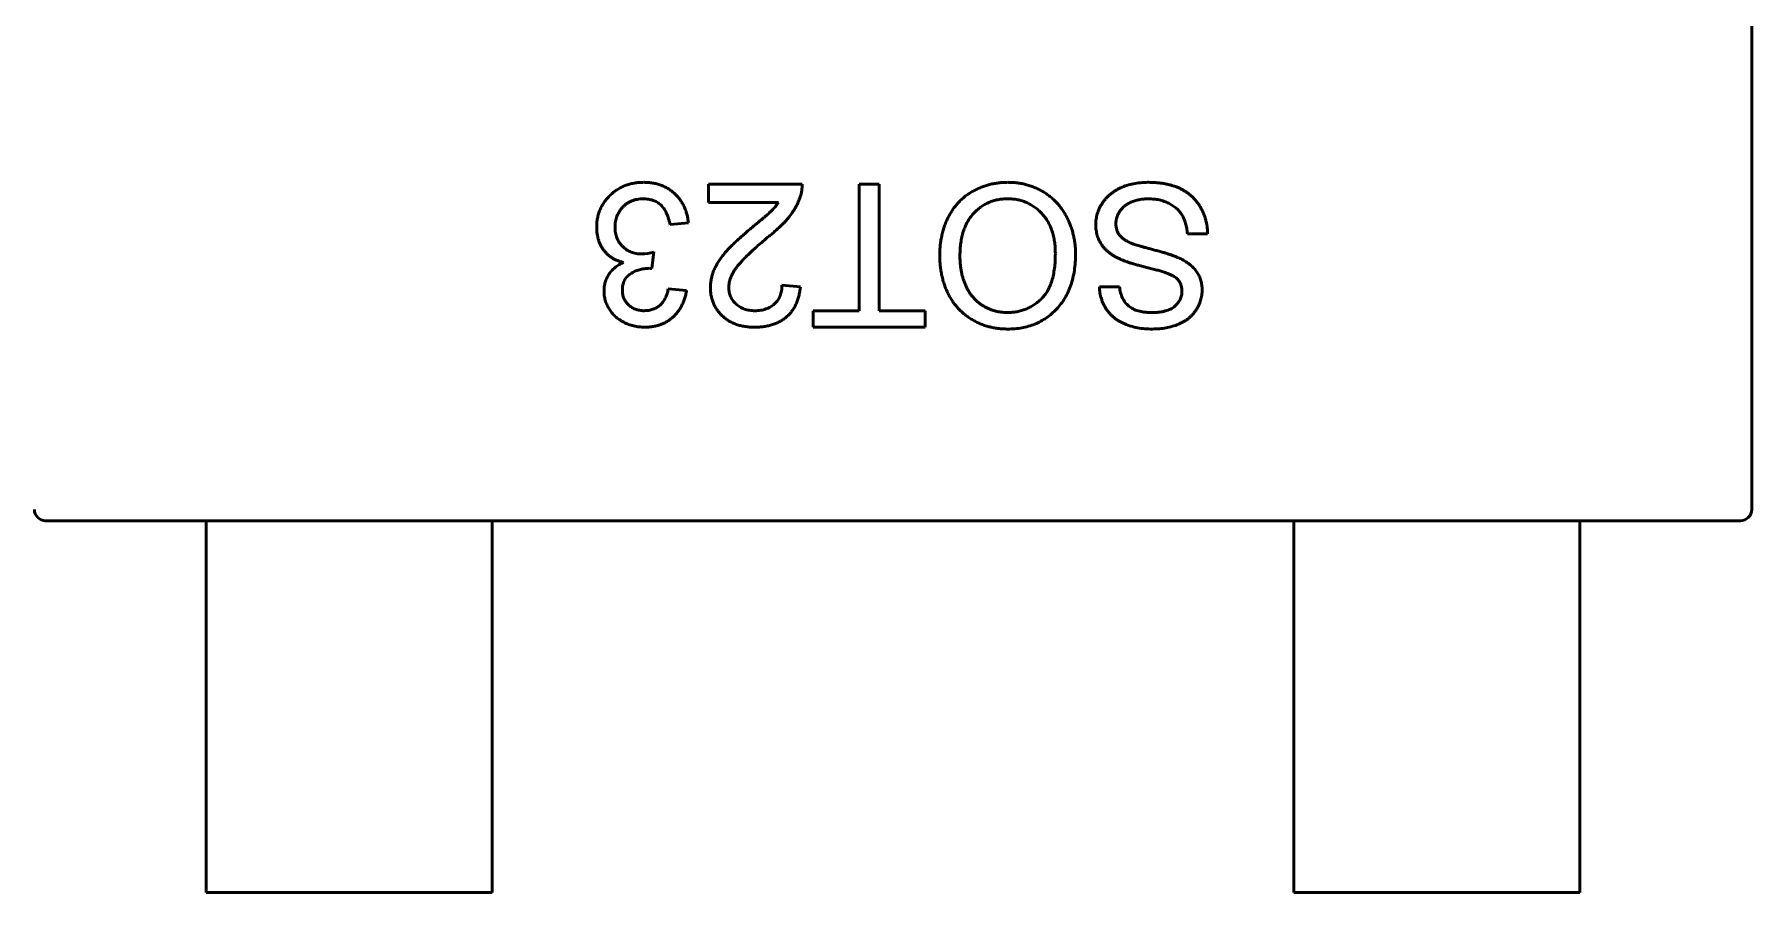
# Model space of a CAD drawing. Header units: millimetres. Extents: x 37 to 395, y 164 to 266.
# Drawn here: x 327.839 to 330.839, y 225.246 to 226.746 of the extents above; entities that cross this region are included whole.
import ezdxf

# ---------------------------------------------------------------- set-up
doc = ezdxf.new("R2010")
doc.units = ezdxf.units.MM
doc.header["$LTSCALE"] = 0.75
doc.layers.add('Visible', color=7, linetype='Continuous', lineweight=50)

msp = doc.modelspace()

# ---------------------------------------------------------------- linework, layer by layer
at = {"layer": 'Visible'}
for p, q in [((330.8392, 225.9159), (330.8392, 227.5759)), ((329.017, 226.452), (329.017, 226.4841)), ((329.017, 226.4841), (329.1805, 226.4841)), ((329.2798, 226.2629), (329.2798, 226.4841)), ((329.2798, 226.4841), (329.3151, 226.4841)), ((329.3151, 226.4841), (329.3151, 226.2629)), ((329.1393, 226.452), (329.017, 226.452)), ((328.9818, 226.4167), (328.9497, 226.4135)), ((329.8888, 226.3975), (329.8536, 226.3975)), ((328.9212, 226.3655), (328.9179, 226.3366)), ((328.9465, 226.3014), (328.9786, 226.2982)), ((329.1452, 226.3078), (329.1773, 226.3046)), ((329.6997, 226.3046), (329.735, 226.3046)), ((329.1997, 226.2341), (329.1997, 226.2629)), ((329.1997, 226.2629), (329.2798, 226.2629)), ((329.3151, 226.2629), (329.3952, 226.2629)), ((329.3952, 226.2629), (329.3952, 226.2341)), ((329.3952, 226.2341), (329.1997, 226.2341)), ((330.8392, 225.9156), (330.8392, 225.9159)), ((327.8589, 225.8959), (327.8592, 225.8959)), ((327.8592, 225.8959), (328.1392, 225.8959)), ((328.6392, 225.8959), (328.1392, 225.8959)), ((328.1392, 225.8781), (328.1392, 225.8959)), ((328.1392, 225.8781), (328.1392, 225.6998)), ((328.6392, 225.8959), (330.0392, 225.8959)), ((328.6392, 225.8781), (328.6392, 225.8959)), ((328.6392, 225.8781), (328.6392, 225.6998)), ((330.5392, 225.8959), (330.0392, 225.8959)), ((330.0392, 225.8781), (330.0392, 225.8959)), ((330.0392, 225.8781), (330.0392, 225.6998)), ((330.5392, 225.8959), (330.8192, 225.8959)), ((330.5392, 225.8781), (330.5392, 225.8959)), ((330.5392, 225.8781), (330.5392, 225.6998)), ((330.8192, 225.8959), (330.8195, 225.8959)), ((328.1392, 225.6418), (328.1392, 225.6998)), ((328.6392, 225.6418), (328.6392, 225.6998)), ((330.0392, 225.6418), (330.0392, 225.6998)), ((330.5392, 225.6418), (330.5392, 225.6998)), ((328.1392, 225.622), (328.1392, 225.6418)), ((328.6392, 225.622), (328.6392, 225.6418)), ((330.0392, 225.622), (330.0392, 225.6418)), ((330.5392, 225.622), (330.5392, 225.6418)), ((328.1392, 225.2459), (328.1392, 225.622)), ((328.6392, 225.2459), (328.6392, 225.622)), ((330.0392, 225.2459), (330.0392, 225.622)), ((330.5392, 225.2459), (330.5392, 225.622)), ((328.6392, 225.2459), (328.1392, 225.2459)), ((330.5392, 225.2459), (330.0392, 225.2459))]:
    msp.add_line(p, q, dxfattribs=at)
for centre, radius, start, end in [((329.1175, 226.4822), 0.063, 341.1528, 1.7031), ((328.8978, 226.4428), 0.0808, 271.8942, 286.8331), ((328.9117, 226.2866), 0.0504, 83.019, 88.2788)]:
    msp.add_arc(centre, radius, start, end, dxfattribs=at)
at = {"layer": 'Visible', "extrusion": (0, 0, -1)}
for centre, start, end in [((-327.8592, 225.9159), 270.864, 359.136), ((-330.8192, 225.9159), 180.864, 269.136)]:
    msp.add_arc(centre, 0.02, start, end, dxfattribs=at)
at = {"layer": 'Visible'}
for points, knots in [([(328.8215, 226.4088), (328.8216, 226.4115), (328.8217, 226.4168), (328.8228, 226.4246), (328.8247, 226.432), (328.8272, 226.4392), (328.8305, 226.446), (328.8346, 226.4526), (328.8394, 226.4587), (328.8448, 226.4646), (328.8508, 226.4699), (328.8572, 226.4745), (328.8641, 226.4785), (328.8713, 226.4817), (328.8789, 226.4842), (328.8869, 226.486), (328.8953, 226.4871), (328.9011, 226.4872), (328.904, 226.4873)], [0, 0, 0, 0, 0.063503, 0.124805, 0.18492, 0.244376, 0.303775, 0.364133, 0.425376, 0.488388, 0.551743, 0.61386, 0.67564, 0.737737, 0.800417, 0.864658, 0.930985, 1, 1, 1, 1]), ([(328.904, 226.4873), (328.9066, 226.4872), (328.9118, 226.4871), (328.9193, 226.4861), (328.9266, 226.4847), (328.9335, 226.4824), (328.94, 226.4797), (328.9462, 226.4763), (328.9521, 226.4723), (328.9575, 226.4677), (328.9626, 226.4626), (328.9671, 226.4572), (328.9709, 226.4513), (328.9743, 226.4451), (328.9771, 226.4385), (328.9792, 226.4316), (328.9808, 226.4243), (328.9815, 226.4193), (328.9818, 226.4167)], [0, 0, 0, 0, 0.067794, 0.133464, 0.196934, 0.258481, 0.319787, 0.380431, 0.44099, 0.502867, 0.564806, 0.625526, 0.685604, 0.746041, 0.807347, 0.869717, 0.93379, 1, 1, 1, 1]), ([(329.4209, 226.3595), (329.4209, 226.3626), (329.421, 226.3687), (329.4217, 226.3778), (329.4229, 226.3866), (329.4246, 226.3951), (329.4267, 226.4035), (329.4293, 226.4115), (329.4325, 226.4194), (329.436, 226.4269), (329.44, 226.4341), (329.4444, 226.4409), (329.4492, 226.4472), (329.4544, 226.4531), (329.46, 226.4585), (329.466, 226.4635), (329.4724, 226.468), (329.4792, 226.4721), (329.4863, 226.4756), (329.4934, 226.4787), (329.5008, 226.4814), (329.5082, 226.4835), (329.5159, 226.4852), (329.5236, 226.4864), (329.5315, 226.4871), (329.5368, 226.4872), (329.5395, 226.4873)], [0, 0, 0, 0, 0.04756, 0.093962, 0.139112, 0.183626, 0.227457, 0.270703, 0.313611, 0.35626, 0.398366, 0.439557, 0.480045, 0.519888, 0.559658, 0.599421, 0.639208, 0.679668, 0.72002, 0.759859, 0.79956, 0.839199, 0.878956, 0.918794, 0.959083, 1, 1, 1, 1]), ([(329.5395, 226.4873), (329.5423, 226.4872), (329.548, 226.4871), (329.5564, 226.4863), (329.5646, 226.485), (329.5726, 226.4832), (329.5803, 226.4807), (329.5878, 226.4778), (329.5951, 226.4744), (329.6021, 226.4705), (329.6087, 226.4661), (329.615, 226.4612), (329.6209, 226.456), (329.6263, 226.4504), (329.6314, 226.4445), (329.636, 226.4381), (329.6402, 226.4313), (329.6439, 226.4242), (329.6472, 226.4169), (329.6501, 226.4094), (329.6526, 226.4018), (329.6545, 226.3941), (329.6561, 226.3863), (329.6572, 226.3784), (329.658, 226.3704), (329.658, 226.3651), (329.658, 226.3624)], [0, 0, 0, 0, 0.044697, 0.088534, 0.131409, 0.173814, 0.215715, 0.257247, 0.298848, 0.340604, 0.382029, 0.42297, 0.463632, 0.504048, 0.544591, 0.584964, 0.626265, 0.667979, 0.709943, 0.751382, 0.792619, 0.833948, 0.875008, 0.916446, 0.957907, 1, 1, 1, 1]), ([(329.6933, 226.4131), (329.6934, 226.4164), (329.6937, 226.4228), (329.6959, 226.4324), (329.6994, 226.4417), (329.7035, 226.449), (329.7074, 226.4546), (329.7107, 226.4587), (329.7143, 226.4624), (329.7182, 226.466), (329.7224, 226.4692), (329.7269, 226.4723), (329.7317, 226.4751), (329.7385, 226.4785), (329.7476, 226.482), (329.7592, 226.485), (329.7714, 226.4869), (329.7798, 226.4872), (329.7841, 226.4873)], [0, 0, 0, 0, 0.074816, 0.148535, 0.223872, 0.301297, 0.340894, 0.38034, 0.420127, 0.45995, 0.500831, 0.541907, 0.584439, 0.62808, 0.717267, 0.80786, 0.901925, 1, 1, 1, 1]), ([(329.7841, 226.4873), (329.7868, 226.4872), (329.7921, 226.4872), (329.8, 226.4867), (329.8075, 226.4859), (329.8147, 226.4847), (329.8215, 226.4832), (329.828, 226.4814), (329.8341, 226.4793), (329.84, 226.4769), (329.8454, 226.474), (329.8507, 226.471), (329.8556, 226.4675), (329.8601, 226.4637), (329.8644, 226.4596), (329.8684, 226.4551), (329.8721, 226.4503), (329.8754, 226.4452), (329.8784, 226.4399), (329.8811, 226.4343), (329.8833, 226.4286), (329.8852, 226.4227), (329.8867, 226.4167), (329.8878, 226.4104), (329.8886, 226.404), (329.8887, 226.3997), (329.8888, 226.3975)], [0, 0, 0, 0, 0.052493, 0.102825, 0.151397, 0.198033, 0.242876, 0.285999, 0.327849, 0.368395, 0.407852, 0.446838, 0.485166, 0.523341, 0.561602, 0.59992, 0.638496, 0.677791, 0.71729, 0.756605, 0.796068, 0.835886, 0.875714, 0.916263, 0.95776, 1, 1, 1, 1]), ([(328.9028, 226.4584), (328.901, 226.4584), (328.8975, 226.4583), (328.8923, 226.4576), (328.8873, 226.4565), (328.8827, 226.4549), (328.8784, 226.4529), (328.8743, 226.4504), (328.8705, 226.4475), (328.867, 226.4441), (328.8638, 226.4404), (328.8611, 226.4365), (328.8588, 226.4324), (328.8568, 226.4281), (328.8554, 226.4235), (328.8543, 226.4187), (328.8536, 226.4137), (328.8536, 226.4103), (328.8536, 226.4086)], [0, 0, 0, 0, 0.069461, 0.135658, 0.19962, 0.261651, 0.322053, 0.38234, 0.443223, 0.50493, 0.56682, 0.6276, 0.687476, 0.747351, 0.808174, 0.870133, 0.933721, 1, 1, 1, 1]), ([(328.9497, 226.4135), (328.9493, 226.4155), (328.9485, 226.4192), (328.9469, 226.4245), (328.9452, 226.4295), (328.9431, 226.4339), (328.9411, 226.4381), (328.9387, 226.4418), (328.9361, 226.445), (328.9334, 226.4479), (328.9304, 226.4504), (328.9271, 226.4526), (328.9237, 226.4544), (328.9199, 226.4558), (328.916, 226.457), (328.9118, 226.4578), (328.9074, 226.4583), (328.9044, 226.4584), (328.9028, 226.4584)], [0, 0, 0, 0, 0.082566, 0.15976, 0.233155, 0.301356, 0.365752, 0.426437, 0.484185, 0.539549, 0.593156, 0.647048, 0.701446, 0.757, 0.81384, 0.873058, 0.934963, 1, 1, 1, 1]), ([(329.0896, 226.4056), (329.0918, 226.4074), (329.0959, 226.4108), (329.1019, 226.4157), (329.1072, 226.4203), (329.112, 226.4242), (329.1162, 226.4278), (329.1198, 226.4309), (329.1228, 226.4336), (329.1273, 226.4377), (329.1331, 226.4436), (329.1373, 226.4493), (329.1393, 226.452)], [0, 0, 0, 0, 0.1242, 0.23683, 0.339495, 0.431254, 0.511455, 0.581223, 0.640495, 0.688308, 0.850333, 1, 1, 1, 1]), ([(329.1771, 226.4618), (329.1761, 226.4589), (329.1739, 226.4529), (329.1695, 226.4443), (329.1644, 226.4358), (329.1594, 226.4288), (329.1548, 226.4232), (329.1509, 226.4189), (329.1467, 226.4144), (329.142, 226.4099), (329.1369, 226.4052), (329.1315, 226.4003), (329.1257, 226.3955), (329.1216, 226.3922), (329.1195, 226.3906)], [0, 0, 0, 0, 0.100388, 0.204407, 0.310686, 0.422157, 0.480685, 0.543238, 0.6095, 0.679555, 0.753841, 0.831641, 0.913813, 1, 1, 1, 1]), ([(329.5396, 226.4584), (329.5366, 226.4583), (329.5308, 226.4582), (329.5223, 226.457), (329.5141, 226.4549), (329.5063, 226.4521), (329.4991, 226.4484), (329.4921, 226.444), (329.4856, 226.4387), (329.4795, 226.4326), (329.474, 226.4258), (329.4691, 226.4183), (329.4652, 226.4101), (329.4618, 226.4012), (329.4593, 226.3917), (329.4574, 226.3814), (329.4563, 226.3705), (329.4562, 226.363), (329.4561, 226.3592)], [0, 0, 0, 0, 0.061055, 0.119545, 0.176806, 0.232956, 0.288583, 0.344667, 0.401662, 0.46054, 0.520477, 0.581213, 0.643431, 0.707961, 0.775371, 0.846414, 0.921152, 1, 1, 1, 1]), ([(329.6228, 226.3628), (329.6227, 226.3664), (329.6226, 226.3734), (329.6214, 226.3837), (329.6196, 226.3933), (329.6171, 226.4025), (329.6137, 226.411), (329.6096, 226.4189), (329.6048, 226.4262), (329.5992, 226.4329), (329.5931, 226.4389), (329.5866, 226.4441), (329.5797, 226.4485), (329.5724, 226.4521), (329.5647, 226.455), (329.5567, 226.457), (329.5483, 226.4582), (329.5425, 226.4583), (329.5396, 226.4584)], [0, 0, 0, 0, 0.075964, 0.148125, 0.217201, 0.2833, 0.347202, 0.4093, 0.470426, 0.531588, 0.591739, 0.650258, 0.707303, 0.764208, 0.821148, 0.879119, 0.938423, 1, 1, 1, 1]), ([(329.7856, 226.4584), (329.7828, 226.4584), (329.7773, 226.4583), (329.7693, 226.457), (329.7618, 226.4553), (329.7549, 226.4527), (329.7487, 226.4495), (329.7433, 226.4456), (329.7386, 226.4413), (329.735, 226.4363), (329.7321, 226.4311), (329.73, 226.4257), (329.7288, 226.4203), (329.7286, 226.4166), (329.7286, 226.4148)], [0, 0, 0, 0, 0.105584, 0.205868, 0.300947, 0.393002, 0.480949, 0.562874, 0.641461, 0.717742, 0.791772, 0.862716, 0.931777, 1, 1, 1, 1]), ([(329.8536, 226.3975), (329.8532, 226.4007), (329.8524, 226.4068), (329.8503, 226.4154), (329.8477, 226.4231), (329.8443, 226.4301), (329.8399, 226.4362), (329.8346, 226.4418), (329.8282, 226.4466), (329.8209, 226.4508), (329.8129, 226.4542), (329.8042, 226.4567), (329.7951, 226.4581), (329.7888, 226.4583), (329.7856, 226.4584)], [0, 0, 0, 0, 0.093796, 0.180188, 0.260363, 0.334847, 0.407093, 0.481448, 0.559271, 0.64227, 0.728586, 0.815978, 0.906035, 1, 1, 1, 1]), ([(329.7367, 226.3526), (329.7349, 226.3535), (329.7313, 226.3551), (329.7263, 226.3579), (329.7217, 226.3608), (329.7174, 226.3638), (329.7135, 226.3671), (329.7099, 226.3705), (329.7067, 226.374), (329.7039, 226.3778), (329.7014, 226.3817), (329.6992, 226.3858), (329.6974, 226.39), (329.6959, 226.3943), (329.6948, 226.3988), (329.6939, 226.4034), (329.6934, 226.4082), (329.6933, 226.4115), (329.6933, 226.4131)], [0, 0, 0, 0, 0.074931, 0.147078, 0.216364, 0.282503, 0.346688, 0.408836, 0.469262, 0.528432, 0.587001, 0.644416, 0.702189, 0.759767, 0.81849, 0.877633, 0.93802, 1, 1, 1, 1]), ([(329.7286, 226.4148), (329.7286, 226.413), (329.7288, 226.4095), (329.7299, 226.4043), (329.7319, 226.3996), (329.7346, 226.3951), (329.7383, 226.3911), (329.7429, 226.3873), (329.7487, 226.3839), (329.7529, 226.382), (329.7552, 226.381)], [0, 0, 0, 0, 0.117768, 0.230176, 0.339843, 0.450625, 0.566943, 0.696021, 0.839438, 1, 1, 1, 1]), ([(328.8684, 226.3472), (328.8666, 226.3476), (328.8631, 226.3485), (328.8581, 226.3504), (328.8533, 226.3525), (328.8488, 226.355), (328.8447, 226.3578), (328.8408, 226.361), (328.8372, 226.3646), (328.834, 226.3684), (328.831, 226.3726), (328.8285, 226.377), (328.8263, 226.3817), (328.8245, 226.3866), (328.8232, 226.3918), (328.8222, 226.3973), (328.8216, 226.403), (328.8215, 226.4069), (328.8215, 226.4088)], [0, 0, 0, 0, 0.065828, 0.128938, 0.190858, 0.251186, 0.310974, 0.37005, 0.429672, 0.489507, 0.549975, 0.610075, 0.670915, 0.732909, 0.796711, 0.861825, 0.929892, 1, 1, 1, 1]), ([(328.8536, 226.4086), (328.8536, 226.4069), (328.8537, 226.4037), (328.8543, 226.3989), (328.8553, 226.3944), (328.8568, 226.3901), (328.8587, 226.3861), (328.8609, 226.3822), (328.8636, 226.3786), (328.8667, 226.3752), (328.8701, 226.3721), (328.8738, 226.3694), (328.8777, 226.3671), (328.8818, 226.3653), (328.8861, 226.3638), (328.8907, 226.3628), (328.8955, 226.3622), (328.8988, 226.3621), (328.9004, 226.3621)], [0, 0, 0, 0, 0.067051, 0.13118, 0.193722, 0.254499, 0.314763, 0.375117, 0.436023, 0.498297, 0.560571, 0.621619, 0.681973, 0.742853, 0.804272, 0.867473, 0.932273, 1, 1, 1, 1]), ([(329.0202, 226.3031), (329.0203, 226.3055), (329.0204, 226.3105), (329.0215, 226.3179), (329.0233, 226.3252), (329.0258, 226.3325), (329.0291, 226.3399), (329.0333, 226.3474), (329.0386, 226.3551), (329.0436, 226.3616), (329.0483, 226.3671), (329.0524, 226.3716), (329.0572, 226.3764), (329.0625, 226.3816), (329.0685, 226.3871), (329.0749, 226.393), (329.0821, 226.3992), (329.087, 226.4034), (329.0896, 226.4056)], [0, 0, 0, 0, 0.057945, 0.116018, 0.174826, 0.234683, 0.296827, 0.364061, 0.436192, 0.51426, 0.556976, 0.604856, 0.657675, 0.715751, 0.77884, 0.847501, 0.921228, 1, 1, 1, 1]), ([(329.1195, 226.3906), (329.1163, 226.3878), (329.1101, 226.3826), (329.1013, 226.3749), (329.0933, 226.3677), (329.0862, 226.361), (329.08, 226.3547), (329.0745, 226.3489), (329.0698, 226.3437), (329.0659, 226.3388), (329.0626, 226.3342), (329.0599, 226.3297), (329.0576, 226.3252), (329.0556, 226.3208), (329.0541, 226.3164), (329.0531, 226.312), (329.0524, 226.3077), (329.0523, 226.3048), (329.0523, 226.3034)], [0, 0, 0, 0, 0.11141, 0.214526, 0.309417, 0.396087, 0.474284, 0.544374, 0.60642, 0.660582, 0.709794, 0.756451, 0.800767, 0.843168, 0.884295, 0.923885, 0.962359, 1, 1, 1, 1]), ([(329.7552, 226.381), (329.7561, 226.3807), (329.7581, 226.3799), (329.7615, 226.3788), (329.7655, 226.3774), (329.7703, 226.3759), (329.7758, 226.3744), (329.782, 226.3727), (329.7889, 226.3709), (329.7962, 226.3689), (329.8037, 226.3669), (329.8108, 226.3649), (329.8174, 226.3629), (329.8234, 226.361), (329.8289, 226.359), (329.8339, 226.3571), (329.8383, 226.3553), (329.841, 226.354), (329.8423, 226.3533)], [0, 0, 0, 0, 0.0312, 0.070487, 0.117215, 0.171576, 0.234122, 0.303963, 0.382156, 0.467646, 0.554335, 0.635074, 0.710037, 0.779092, 0.842966, 0.901001, 0.953246, 1, 1, 1, 1]), ([(329.5393, 226.2308), (329.5365, 226.2309), (329.5309, 226.231), (329.5226, 226.2317), (329.5145, 226.2331), (329.5067, 226.2348), (329.499, 226.2372), (329.4915, 226.2399), (329.4843, 226.2434), (329.4774, 226.2472), (329.4707, 226.2515), (329.4644, 226.2562), (329.4585, 226.2613), (329.453, 226.2668), (329.448, 226.2728), (329.4433, 226.2791), (329.439, 226.2859), (329.4352, 226.293), (329.4318, 226.3004), (329.4289, 226.3081), (329.4264, 226.3161), (329.4244, 226.3243), (329.4229, 226.3327), (329.4217, 226.3414), (329.421, 226.3504), (329.4209, 226.3564), (329.4209, 226.3595)], [0, 0, 0, 0, 0.043099, 0.085587, 0.126908, 0.167967, 0.20845, 0.249025, 0.289281, 0.33001, 0.370598, 0.410466, 0.450033, 0.489688, 0.529116, 0.569037, 0.609703, 0.650759, 0.692509, 0.734219, 0.776707, 0.819552, 0.863351, 0.907839, 0.953334, 1, 1, 1, 1]), ([(329.4561, 226.3592), (329.4561, 226.3567), (329.4562, 226.3519), (329.4567, 226.3447), (329.4574, 226.3378), (329.4585, 226.3311), (329.46, 226.3247), (329.4617, 226.3185), (329.4638, 226.3125), (329.4661, 226.3068), (329.4687, 226.3013), (329.4717, 226.2962), (329.475, 226.2914), (329.4785, 226.2868), (329.4824, 226.2827), (329.4865, 226.2788), (329.4909, 226.2752), (329.4956, 226.272), (329.5005, 226.2691), (329.5056, 226.2666), (329.5108, 226.2644), (329.5162, 226.2627), (329.5217, 226.2614), (329.5273, 226.2604), (329.5332, 226.2598), (329.5371, 226.2597), (329.5391, 226.2597)], [0, 0, 0, 0, 0.050852, 0.099752, 0.147438, 0.194086, 0.239171, 0.28334, 0.326577, 0.368936, 0.410572, 0.451051, 0.490877, 0.530044, 0.568937, 0.607578, 0.64642, 0.685679, 0.724799, 0.763513, 0.802173, 0.84074, 0.879649, 0.919071, 0.959098, 1, 1, 1, 1]), ([(329.5391, 226.2597), (329.5419, 226.2597), (329.5475, 226.2599), (329.5556, 226.2611), (329.5635, 226.2629), (329.5711, 226.2655), (329.5783, 226.2689), (329.5852, 226.273), (329.5919, 226.2778), (329.5983, 226.2834), (329.6042, 226.2898), (329.6092, 226.2973), (329.6134, 226.3058), (329.6169, 226.3153), (329.6195, 226.3258), (329.6214, 226.3372), (329.6226, 226.3497), (329.6227, 226.3583), (329.6228, 226.3628)], [0, 0, 0, 0, 0.055943, 0.110382, 0.164048, 0.216759, 0.269601, 0.323009, 0.377581, 0.433449, 0.490922, 0.550625, 0.613117, 0.679861, 0.751358, 0.828261, 0.910795, 1, 1, 1, 1]), ([(329.658, 226.3624), (329.658, 226.3573), (329.6578, 226.3476), (329.6562, 226.3334), (329.6536, 226.32), (329.65, 226.3074), (329.6453, 226.2957), (329.6396, 226.2848), (329.6328, 226.2748), (329.6251, 226.2656), (329.6165, 226.2575), (329.6073, 226.2503), (329.5974, 226.2443), (329.587, 226.2393), (329.5759, 226.2355), (329.5642, 226.2329), (329.552, 226.2311), (329.5436, 226.2309), (329.5393, 226.2308)], [0, 0, 0, 0, 0.075226, 0.146575, 0.2145, 0.27953, 0.342403, 0.403496, 0.463762, 0.523864, 0.583252, 0.641302, 0.698898, 0.756295, 0.814628, 0.874325, 0.935783, 1, 1, 1, 1]), ([(329.835, 226.3191), (329.8341, 226.3198), (329.8322, 226.3215), (329.8286, 226.3236), (329.8242, 226.3258), (329.8189, 226.328), (329.8127, 226.3302), (329.8056, 226.3324), (329.7977, 226.3347), (329.7891, 226.3368), (329.7804, 226.339), (329.7721, 226.3412), (329.7645, 226.3432), (329.7576, 226.3452), (329.7514, 226.3471), (329.7459, 226.3491), (329.741, 226.3508), (329.738, 226.3521), (329.7367, 226.3526)], [0, 0, 0, 0, 0.032743, 0.07241, 0.119611, 0.174673, 0.237345, 0.308352, 0.38763, 0.474784, 0.563332, 0.645136, 0.720203, 0.789134, 0.851497, 0.907331, 0.956969, 1, 1, 1, 1]), ([(329.8423, 226.3533), (329.8452, 226.3518), (329.8509, 226.3487), (329.8586, 226.3432), (329.865, 226.3371), (329.8702, 226.3304), (329.8743, 226.3233), (329.877, 226.3156), (329.8789, 226.3076), (329.8791, 226.3021), (329.8792, 226.2993)], [0, 0, 0, 0, 0.144805, 0.279512, 0.406394, 0.527502, 0.645393, 0.761885, 0.878942, 1, 1, 1, 1]), ([(328.8343, 226.2976), (328.8344, 226.3002), (328.8346, 226.3053), (328.8363, 226.3128), (328.839, 226.3199), (328.8428, 226.3266), (328.8476, 226.3329), (328.8536, 226.3384), (328.8605, 226.3433), (328.8657, 226.3459), (328.8684, 226.3472)], [0, 0, 0, 0, 0.121951, 0.240787, 0.35855, 0.479066, 0.601519, 0.727551, 0.859932, 1, 1, 1, 1]), ([(328.9132, 226.337), (328.9103, 226.3369), (328.9045, 226.3366), (328.8961, 226.3348), (328.8881, 226.3319), (328.8819, 226.3285), (328.8774, 226.3252), (328.8745, 226.3223), (328.8719, 226.3192), (328.8699, 226.3156), (328.8682, 226.3119), (328.8672, 226.3077), (328.8664, 226.3033), (328.8664, 226.3002), (328.8664, 226.2987)], [0, 0, 0, 0, 0.129789, 0.254605, 0.378435, 0.50292, 0.565018, 0.624848, 0.683448, 0.742765, 0.802757, 0.86522, 0.930779, 1, 1, 1, 1]), ([(328.9054, 226.2341), (328.9022, 226.2342), (328.8958, 226.2344), (328.8863, 226.236), (328.8773, 226.2387), (328.8688, 226.2425), (328.8609, 226.2471), (328.8539, 226.2526), (328.8479, 226.2589), (328.8431, 226.266), (328.8392, 226.2735), (328.8363, 226.2813), (328.8346, 226.2894), (328.8344, 226.2949), (328.8343, 226.2976)], [0, 0, 0, 0, 0.092054, 0.181008, 0.26913, 0.357137, 0.443549, 0.526433, 0.607453, 0.688385, 0.767854, 0.845531, 0.922529, 1, 1, 1, 1]), ([(328.8664, 226.2987), (328.8664, 226.2974), (328.8664, 226.2949), (328.867, 226.2913), (328.8678, 226.2878), (328.869, 226.2845), (328.8705, 226.2814), (328.8724, 226.2784), (328.8745, 226.2756), (328.877, 226.273), (328.8797, 226.2706), (328.8827, 226.2686), (328.8858, 226.2668), (328.8892, 226.2654), (328.8927, 226.2643), (328.8965, 226.2635), (328.9004, 226.263), (328.9031, 226.2629), (328.9044, 226.2629)], [0, 0, 0, 0, 0.065093, 0.127304, 0.188122, 0.247131, 0.306077, 0.365678, 0.426103, 0.487841, 0.550317, 0.611805, 0.672737, 0.734883, 0.79768, 0.862475, 0.929775, 1, 1, 1, 1]), ([(328.9044, 226.2629), (328.9071, 226.263), (328.9123, 226.2632), (328.9197, 226.2651), (328.9264, 226.2681), (328.9314, 226.2716), (328.9349, 226.275), (328.9374, 226.2779), (328.9395, 226.2811), (328.9414, 226.2846), (328.9431, 226.2883), (328.9445, 226.2924), (328.9457, 226.2968), (328.9462, 226.2998), (328.9465, 226.3014)], [0, 0, 0, 0, 0.127797, 0.246795, 0.362284, 0.477652, 0.536237, 0.59559, 0.656344, 0.719085, 0.784349, 0.852876, 0.924551, 1, 1, 1, 1]), ([(328.9786, 226.2982), (328.9781, 226.2957), (328.9771, 226.2908), (328.9751, 226.2838), (328.9726, 226.2772), (328.9697, 226.2711), (328.9664, 226.2653), (328.9626, 226.26), (328.9584, 226.2552), (328.9538, 226.2508), (328.9488, 226.2468), (328.9435, 226.2434), (328.9378, 226.2405), (328.9319, 226.2382), (328.9257, 226.2363), (328.9192, 226.235), (328.9124, 226.2342), (328.9078, 226.2341), (328.9054, 226.2341)], [0, 0, 0, 0, 0.071036, 0.139343, 0.204958, 0.268332, 0.330129, 0.390664, 0.450861, 0.510587, 0.570374, 0.629455, 0.687994, 0.747581, 0.807839, 0.870034, 0.93381, 1, 1, 1, 1]), ([(329.0971, 226.2341), (329.0943, 226.2341), (329.0886, 226.2342), (329.0804, 226.2352), (329.0727, 226.2367), (329.0654, 226.2389), (329.0585, 226.2417), (329.0522, 226.2451), (329.0463, 226.2491), (329.0409, 226.2538), (329.0361, 226.2589), (329.0318, 226.2643), (329.0283, 226.27), (329.0252, 226.276), (329.023, 226.2824), (329.0214, 226.289), (329.0204, 226.2959), (329.0203, 226.3007), (329.0202, 226.3031)], [0, 0, 0, 0, 0.074712, 0.145539, 0.213339, 0.278615, 0.342094, 0.40389, 0.465063, 0.526577, 0.587328, 0.64638, 0.704345, 0.761672, 0.819418, 0.878039, 0.937796, 1, 1, 1, 1]), ([(329.0523, 226.3034), (329.0523, 226.302), (329.0524, 226.2992), (329.053, 226.2952), (329.0539, 226.2913), (329.0554, 226.2876), (329.0571, 226.2841), (329.0593, 226.2807), (329.0619, 226.2775), (329.0649, 226.2746), (329.0681, 226.2718), (329.0717, 226.2695), (329.0754, 226.2674), (329.0794, 226.2657), (329.0837, 226.2645), (329.0882, 226.2636), (329.093, 226.263), (329.0962, 226.2629), (329.0978, 226.2629)], [0, 0, 0, 0, 0.061762, 0.121174, 0.179421, 0.236843, 0.294322, 0.353191, 0.412721, 0.474522, 0.537057, 0.599591, 0.662367, 0.725246, 0.790316, 0.857724, 0.927232, 1, 1, 1, 1]), ([(329.1773, 226.3046), (329.1769, 226.3018), (329.1763, 226.2963), (329.1747, 226.2885), (329.1725, 226.2811), (329.1698, 226.2743), (329.1665, 226.268), (329.1627, 226.2621), (329.1582, 226.2568), (329.1533, 226.252), (329.1478, 226.2478), (329.1419, 226.2441), (329.1355, 226.241), (329.1287, 226.2384), (329.1215, 226.2365), (329.1137, 226.2351), (329.1056, 226.2342), (329.1, 226.2341), (329.0971, 226.2341)], [0, 0, 0, 0, 0.070675, 0.137493, 0.201473, 0.262869, 0.32255, 0.380737, 0.43822, 0.495487, 0.553484, 0.611346, 0.670644, 0.731587, 0.794183, 0.859445, 0.928208, 1, 1, 1, 1]), ([(329.0978, 226.2629), (329.0996, 226.2629), (329.103, 226.263), (329.108, 226.2636), (329.1127, 226.2645), (329.1171, 226.2658), (329.1213, 226.2675), (329.1252, 226.2696), (329.1289, 226.2719), (329.1322, 226.2748), (329.1353, 226.2779), (329.1379, 226.2813), (329.1401, 226.285), (329.1419, 226.289), (329.1434, 226.2933), (329.1445, 226.2979), (329.145, 226.3027), (329.1452, 226.3061), (329.1452, 226.3078)], [0, 0, 0, 0, 0.070696, 0.138358, 0.20337, 0.2657, 0.327256, 0.386512, 0.445858, 0.505173, 0.56378, 0.622343, 0.680824, 0.739795, 0.800801, 0.864239, 0.930631, 1, 1, 1, 1]), ([(329.7924, 226.2308), (329.788, 226.2309), (329.7793, 226.2311), (329.7667, 226.2328), (329.755, 226.2356), (329.7458, 226.2388), (329.739, 226.242), (329.7342, 226.2445), (329.7297, 226.2474), (329.7255, 226.2506), (329.7216, 226.2539), (329.718, 226.2576), (329.7147, 226.2615), (329.7108, 226.2671), (329.7066, 226.2744), (329.7029, 226.284), (329.7004, 226.2941), (329.7, 226.301), (329.6997, 226.3046)], [0, 0, 0, 0, 0.100475, 0.195644, 0.286083, 0.372983, 0.415026, 0.456052, 0.495939, 0.535566, 0.574087, 0.612519, 0.651081, 0.689513, 0.766237, 0.84235, 0.919974, 1, 1, 1, 1]), ([(329.735, 226.3046), (329.7352, 226.3028), (329.7356, 226.2993), (329.7367, 226.2942), (329.7382, 226.2895), (329.74, 226.2851), (329.7422, 226.2811), (329.7447, 226.2774), (329.7476, 226.274), (329.7509, 226.271), (329.7545, 226.2683), (329.7585, 226.266), (329.763, 226.264), (329.7678, 226.2624), (329.773, 226.2612), (329.7787, 226.2603), (329.7847, 226.2598), (329.7889, 226.2597), (329.791, 226.2597)], [0, 0, 0, 0, 0.067155, 0.131403, 0.192732, 0.251253, 0.307704, 0.362699, 0.417778, 0.472304, 0.527873, 0.58523, 0.645057, 0.707952, 0.774434, 0.84494, 0.920404, 1, 1, 1, 1]), ([(329.791, 226.2597), (329.7932, 226.2597), (329.7975, 226.2597), (329.8037, 226.2603), (329.8095, 226.2611), (329.8148, 226.2623), (329.8196, 226.2639), (329.824, 226.2657), (329.8279, 226.268), (329.8313, 226.2706), (329.8343, 226.2734), (329.8368, 226.2764), (329.8391, 226.2794), (329.8408, 226.2827), (329.8423, 226.286), (329.8432, 226.2896), (329.8438, 226.2932), (329.8439, 226.2957), (329.8439, 226.297)], [0, 0, 0, 0, 0.091511, 0.177143, 0.257108, 0.331198, 0.400592, 0.465625, 0.526973, 0.585443, 0.641399, 0.695044, 0.746782, 0.796959, 0.847545, 0.897439, 0.947649, 1, 1, 1, 1]), ([(329.8792, 226.2993), (329.8791, 226.2962), (329.8788, 226.29), (329.8767, 226.281), (329.8734, 226.2723), (329.8696, 226.2654), (329.8659, 226.2602), (329.8628, 226.2564), (329.8593, 226.2529), (329.8556, 226.2497), (329.8515, 226.2467), (329.8472, 226.2439), (329.8426, 226.2415), (329.836, 226.2385), (329.8272, 226.2354), (329.8161, 226.2327), (329.8044, 226.2312), (329.7965, 226.231), (329.7924, 226.2308)], [0, 0, 0, 0, 0.074995, 0.149165, 0.223664, 0.300412, 0.33957, 0.378921, 0.418096, 0.45823, 0.498427, 0.539708, 0.582216, 0.625824, 0.715481, 0.807384, 0.901634, 1, 1, 1, 1]), ([(329.8439, 226.297), (329.8438, 226.2992), (329.8437, 226.3033), (329.8419, 226.3093), (329.8391, 226.3147), (329.8364, 226.3176), (329.835, 226.3191)], [0, 0, 0, 0, 0.262741, 0.509957, 0.753327, 1, 1, 1, 1])]:
    msp.add_open_spline(points, degree=3, knots=knots, dxfattribs=at)

doc.saveas('drawing.dxf')
